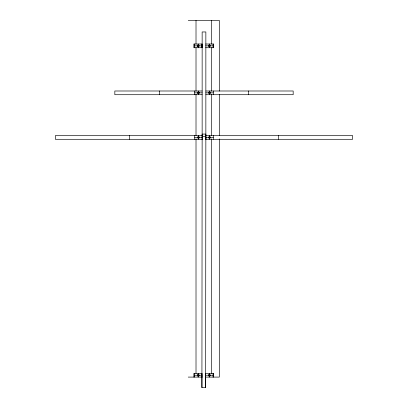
<?xml version="1.0" encoding="UTF-8"?>
<svg xmlns="http://www.w3.org/2000/svg" width="408" height="408" viewBox="0 0 408 408"><rect width="100%" height="100%" fill="white"/><g stroke="black" fill="none" stroke-linecap="round" stroke-linejoin="round"><path stroke-width="0.61" d="M198.201 377.094L198.201 373.391M201.919 387.6L202.144 134.079L205.856 134.079L205.632 387.6L201.919 387.6L201.919 373.391L193.866 373.391L193.866 377.094M201.919 377.094L201.919 373.391M209.35 377.094L209.35 373.391M188.251 20.4L219.3 20.4L219.3 91.101M202.225 44.008L193.851 44.008L193.851 47.721L202.225 47.721M205.632 44.008L213.7 44.008L213.7 47.721L205.632 47.721M194.489 45.864L201.919 45.864M205.632 45.864L213.063 45.864M202.144 90.994L114.827 90.994L114.827 94.712L202.144 94.712M205.856 90.994L293.173 90.994L293.173 94.712L205.856 94.712M194.713 92.851L202.144 92.851M205.856 92.851L213.287 92.851M202.409 135.584L55.381 135.584L55.381 139.296L202.409 139.296M205.591 135.584L352.619 135.584L352.619 139.296L205.591 139.296M202.139 136.425L205.856 136.425M194.713 137.44L202.144 137.44M213.287 137.44L205.856 137.44L205.856 139.296L205.856 31.962L202.144 31.962L202.144 139.296M194.489 375.243L201.919 375.243M205.632 375.243L213.063 375.243M188.251 377.094L202.225 377.094M205.326 377.094L219.3 377.094L219.3 138.873M202.144 47.721L201.919 44.008L201.919 47.721M278.312 135.584L278.312 139.296M248.584 90.994L248.584 94.712M219.3 94.284L219.3 135.686M213.685 377.094L213.685 373.391L205.632 373.391L205.632 387.6M213.287 90.994L213.287 94.712M213.287 135.584L213.287 139.296M213.063 44.008L213.063 47.721M213.063 373.391L213.063 377.109M211.538 20.4L211.538 44.008M211.538 47.721L211.538 91.061M211.538 94.248L211.538 135.67M211.538 138.858L211.538 373.391M209.574 90.994L209.574 94.712M209.574 135.584L209.574 139.296M209.35 44.008L209.35 47.721M198.426 90.994L198.426 94.712M198.426 135.584L198.426 139.296M198.201 44.008L198.201 47.721M196.013 20.4L196.013 44.008M196.013 47.721L196.013 91.101M196.013 94.248L196.013 135.686M196.013 138.858L196.013 373.391M194.713 90.994L194.713 94.712M194.713 135.584L194.713 139.296M194.489 44.008L194.489 47.721M194.489 373.391L194.489 377.109M159.416 90.994L159.416 94.712M129.688 135.584L129.688 139.296M197.508 137.302L197.503 137.547A0.928 0.928 0 0 0 198.288 138.358L198.533 138.363A0.928 0.928 0 0 0 199.344 137.578L199.349 137.333A0.928 0.928 0 0 0 198.563 136.522L198.319 136.517A0.928 0.928 0 0 0 197.508 137.302M208.432 375.1L208.427 375.34A0.928 0.928 0 0 0 209.202 376.161L209.447 376.166A0.928 0.928 0 0 0 210.268 375.385L210.273 375.146A0.928 0.928 0 0 0 209.493 374.325L209.253 374.32A0.928 0.928 0 0 0 208.432 375.1M208.656 92.698L208.651 92.942A0.928 0.928 0 0 0 209.421 93.769L209.661 93.779A0.928 0.928 0 0 0 210.487 93.009L210.497 92.764A0.928 0.928 0 0 0 209.727 91.938L209.483 91.927A0.928 0.928 0 0 0 208.656 92.698M208.442 45.655L208.422 45.895A0.928 0.928 0 0 0 209.141 46.767L209.381 46.793A0.928 0.928 0 0 0 210.253 46.073L210.278 45.829A0.928 0.928 0 0 0 209.559 44.957L209.314 44.936A0.928 0.928 0 0 0 208.442 45.655M198.319 374.32L198.074 374.32A0.928 0.928 0 0 0 197.283 375.125L197.283 375.37A0.928 0.928 0 0 0 198.084 376.166L198.329 376.161A0.928 0.928 0 0 0 199.124 375.36L199.124 375.115A0.928 0.928 0 0 0 198.319 374.32M197.543 46.522A0.928 0.928 0 0 0 199.099 46.104A0.928 0.928 0 0 0 197.962 44.967A0.928 0.928 0 0 0 197.543 46.522M209.11 138.246A0.928 0.928 0 0 0 210.502 137.44A0.928 0.928 0 0 0 209.11 136.634A0.928 0.928 0 0 0 209.11 138.246M197.962 93.656A0.928 0.928 0 0 0 199.354 92.851A0.928 0.928 0 0 0 197.962 92.05A0.928 0.928 0 0 0 197.962 93.656"/></g></svg>
